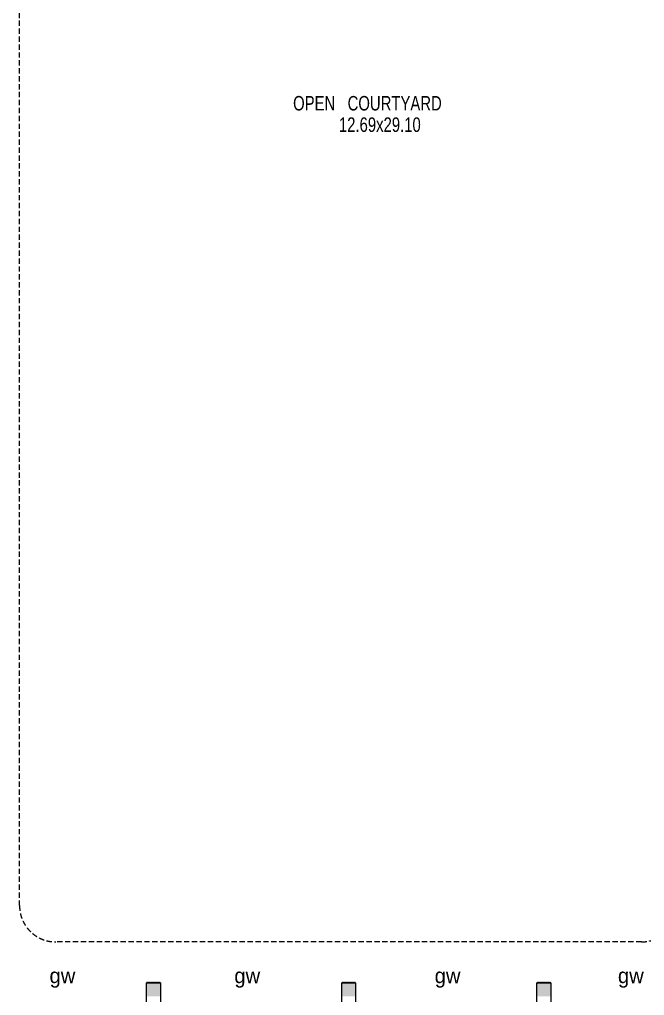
# Model space of a CAD drawing. Header units: metres. Extents: x 191982 to 427160, y -8904 to 80370.
# Drawn here: x 274593 to 284932, y 22452 to 38614 of the extents above; entities that cross this region are included whole.
import ezdxf

# ---------------------------------------------------------------- set-up
doc = ezdxf.new("R2010")
doc.units = ezdxf.units.M
doc.header["$LTSCALE"] = 700
doc.header["$MEASUREMENT"] = 0
doc.linetypes.add('HIDDEN2', pattern=[0.1875, 0.125, -0.0625])
doc.layers.add('NEW PLANS', color=7, linetype='Continuous', lineweight=9)
doc.layers.add('PLAN', color=7, linetype='Continuous', lineweight=9)
doc.styles.add('RVR', font='MOD20.TTF')
doc.styles.get("Standard").update_dxf_attribs({"font": 'swisscl.ttf'})

msp = doc.modelspace()

# ---------------------------------------------------------------- hatches: boundary and pattern name
at = {"layer": 'NEW PLANS'}
for points in [[(276692.955, 22694.132), (276922.955, 22694.132), (276922.955, 22464.132), (276692.955, 22464.132)], [(276692.955, 22439.132), (276692.955, 22659.132), (276922.955, 22659.132), (276922.955, 22439.132)], [(279922.955, 22694.132), (280152.955, 22694.132), (280152.955, 22464.132), (279922.955, 22464.132)], [(279922.955, 22439.132), (279922.955, 22659.132), (280152.955, 22659.132), (280152.955, 22439.132)], [(283152.955, 22694.132), (283382.955, 22694.132), (283382.955, 22464.132), (283152.955, 22464.132)], [(283152.955, 22439.132), (283152.955, 22659.132), (283382.955, 22659.132), (283382.955, 22439.132)]]:
    msp.add_hatch(color=256, dxfattribs=at).paths.add_polyline_path(points)

# ---------------------------------------------------------------- linework, layer by layer
at = {"layer": 'NEW PLANS', "linetype": 'HIDDEN2'}
for p, q in [((274592.955, 23939.132), (274592.955, 50034.132)), ((284882.955, 23339.132), (275192.955, 23339.132))]:
    msp.add_line(p, q, dxfattribs=at)
at = {"layer": 'NEW PLANS'}
for p, q in [((276922.955, 22659.132), (276692.955, 22659.132)), ((280152.955, 22659.132), (279922.955, 22659.132)), ((283382.955, 22659.132), (283152.955, 22659.132))]:
    msp.add_line(p, q, dxfattribs=at)
for points in [[(276922.955, 22209.132), (276692.955, 22209.132), (276692.955, 22659.132), (276922.955, 22659.132)], [(280152.955, 22209.132), (279922.955, 22209.132), (279922.955, 22659.132), (280152.955, 22659.132)], [(283382.955, 22209.132), (283152.955, 22209.132), (283152.955, 22659.132), (283382.955, 22659.132)]]:
    msp.add_lwpolyline(points, close=True, dxfattribs=at)
at = {"layer": 'NEW PLANS', "linetype": 'HIDDEN2'}
for centre, start, end in [((275192.955, 23939.132), 180, 270), ((284882.955, 23939.132), 270, 0)]:
    msp.add_arc(centre, 600, start, end, dxfattribs=at)

# ---------------------------------------------------------------- texts
at = {"layer": 'NEW PLANS'}
for s, p in [('OPEN   COURTYARD', (279118.733, 37107.678)), ('12.69x29.10', (279876.801, 36752.956))]:
    msp.add_text(s, height=240, dxfattribs=at).set_placement(p)
at = {"layer": 'PLAN', "style": 'RVR'}
for p in [(275089.326, 22655.074), (278147.045, 22655.074), (281461.717, 22655.074), (284493.741, 22655.074)]:
    msp.add_text('gw', height=250, dxfattribs=at).set_placement(p)

doc.saveas('drawing.dxf')
